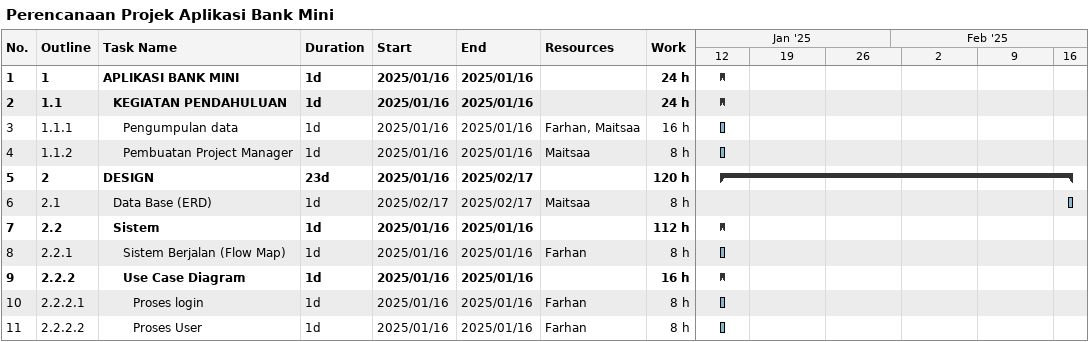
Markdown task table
Perencanaan Projek Aplikasi Bank Mini

| ID | WBS | Task | Duration | Start | Finish | Resources | Work (h) |
|---|---|---|---|---|---|---|---|
| 1 | 1 | **APLIKASI BANK MINI** | 1d | 2025-01-16 | 2025-01-16 |  | 24 |
| 2 | 1.1 | **KEGIATAN PENDAHULUAN** | 1d | 2025-01-16 | 2025-01-16 |  | 24 |
| 3 | 1.1.1 | Pengumpulan data | 1d | 2025-01-16 | 2025-01-16 | Farhan, Maitsaa | 16 |
| 4 | 1.1.2 | Pembuatan Project Manager | 1d | 2025-01-16 | 2025-01-16 | Maitsaa | 8 |
| 5 | 2 | **DESIGN** | 23d | 2025-01-16 | 2025-02-17 |  | 120 |
| 6 | 2.1 | Data Base (ERD) | 1d | 2025-02-17 | 2025-02-17 | Maitsaa | 8 |
| 7 | 2.2 | **Sistem** | 1d | 2025-01-16 | 2025-01-16 |  | 112 |
| 8 | 2.2.1 | Sistem Berjalan (Flow Map) | 1d | 2025-01-16 | 2025-01-16 | Farhan | 8 |
| 9 | 2.2.2 | **Use Case Diagram** | 1d | 2025-01-16 | 2025-01-16 |  | 16 |
| 10 | 2.2.2.1 | Proses login | 1d | 2025-01-16 | 2025-01-16 | Farhan | 8 |
| 11 | 2.2.2.2 | Proses User | 1d | 2025-01-16 | 2025-01-16 | Farhan | 8 |
